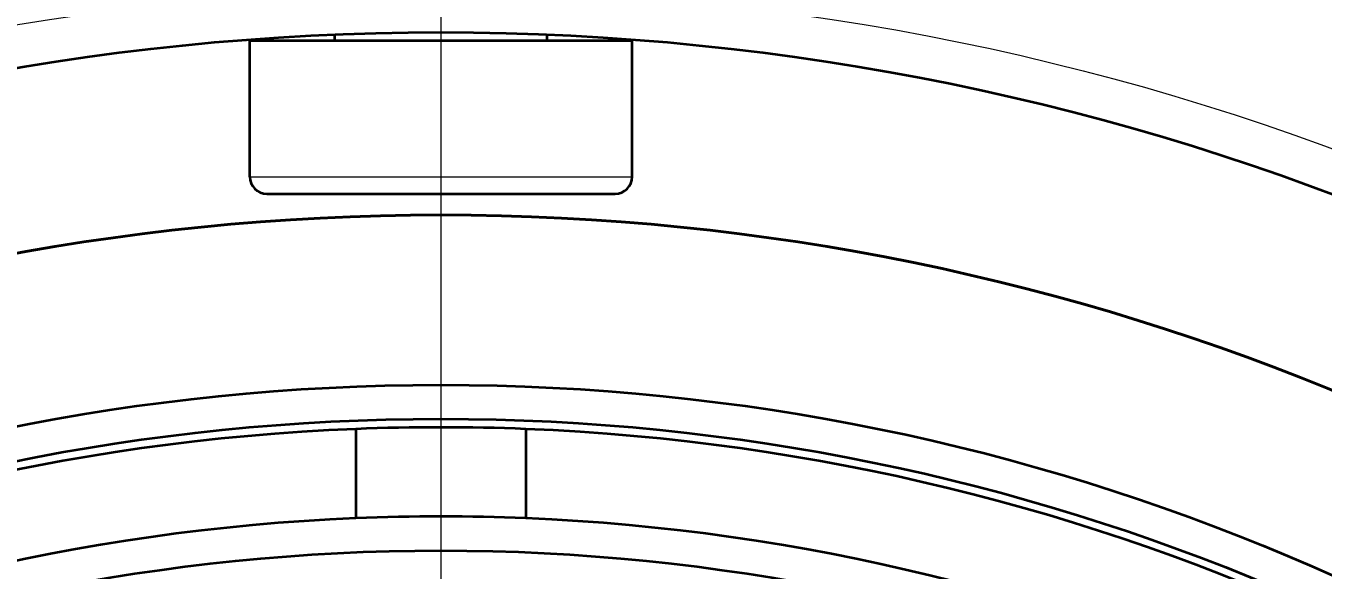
# Model space of a CAD drawing. Extents: x 23 to 417, y 3 to 294.
# Drawn here: x 382.68 to 390.32, y 223.69 to 226.89 of the extents above; entities that cross this region are included whole.
import ezdxf
from ezdxf.enums import TextEntityAlignment as Align

# ---------------------------------------------------------------- set-up
doc = ezdxf.new("R2010")
doc.units = 0
doc.linetypes.add('DASHDOT', pattern=[18.5, 12, -3, 0.5, -3])
doc.layers.get('0').update_dxf_attribs({"lineweight": 13})
doc.styles.get("Standard").update_dxf_attribs({"font": 'isocp.shx'})
doc.dimstyles.get("Standard").update_dxf_attribs({"dimtxt": 2.5, "dimasz": 2.5, "dimexe": 1.25, "dimexo": 0.625, "dimtad": 1, "dimtxsty": 'Standard', "dimcen": 2.5, "dimadec": 0, "dimazin": 0, "dimtfac": 1, "dimtmove": 0, "dimatfit": 0, "dimfxl": 0, "dimarcsym": 0})

# ---------------------------------------------------------------- blocks, each defined once
blk = doc.blocks.new('*D215')
at = {"color": 7, "lineweight": 13}
blk.add_line((369.2633, 239.5531), (395.349, 194.2124), dxfattribs=at)
for points in [[(376.3151, 228.3342), (374.903, 229.7505), (375.4177, 227.8179)], [(393.937, 195.6288), (395.349, 194.2124), (394.8343, 196.145)]]:
    blk.add_lwpolyline(points, dxfattribs=at)
for s, width, p, p2 in [('%%c', 1.333334, (370.1301, 240.0518), (371.3768, 237.8848)), ('82', 1.338786, (371.8755, 237.0181), (374.0621, 233.2175))]:
    blk.add_text(s, height=2.5, rotation=299.91295, dxfattribs=dict(at, width=width)).set_placement(p, p2, align=Align.FIT)
blk = doc.blocks.new('*D216')
at = {"color": 7, "lineweight": 13}
blk.add_line((363.2339, 234.8367), (397.923, 198.6215), dxfattribs=at)
for points in [[(374.0392, 224.3044), (372.3291, 225.3414), (373.2916, 223.5883)], [(396.2128, 199.6586), (397.923, 198.6215), (396.9605, 200.3747)]]:
    blk.add_lwpolyline(points, dxfattribs=at)
for s, rotation, width, p, p2 in [('%%c', 313.76691, 1.333334, (363.9561, 235.5285), (365.6854, 233.7231)), ('74', 313.76692, 1.299177, (366.3771, 233.0009), (369.4101, 229.8344))]:
    blk.add_text(s, height=2.5, rotation=rotation, dxfattribs=dict(at, width=width)).set_placement(p, p2, align=Align.FIT)
blk = doc.blocks.new('BLOCK4527')
at = {"color": 7, "linetype": 'DASHDOT', "lineweight": 13}
blk.add_line((0, 53.471), (0, 15.839), dxfattribs=at)
blk = doc.blocks.new('BLOCK4528')
at = {"color": 7, "linetype": 'DASHDOT', "lineweight": 13}
blk.add_line((0, 63.804), (0, -63.804), dxfattribs=at)
blk = doc.blocks.new('BLOCK4529')
at = {"color": 7, "lineweight": 35, "ltscale": 0.034751}
blk.add_line((-0.86, 29.65), (-2.25, 29.65), dxfattribs=at)
at = {"color": 7, "lineweight": 35, "ltscale": 0.04}
for p, q in [((-2.25, 28.05), (-2.25, 29.65)), ((2.25, 28.05), (2.25, 29.65))]:
    blk.add_line(p, q, dxfattribs=at)
at = {"color": 7, "lineweight": 35, "ltscale": 0.001843}
for p, q in [((-1.25, 29.65), (-1.25, 29.724)), ((1.25, 29.65), (1.25, 29.724))]:
    blk.add_line(p, q, dxfattribs=at)
at = {"color": 7, "lineweight": 35, "ltscale": 0.077749}
blk.add_line((2.25, 29.65), (-0.86, 29.65), dxfattribs=at)
at = {"color": 7, "lineweight": 13, "ltscale": 0.034751}
blk.add_line((-2.25, 28.05), (-0.86, 28.05), dxfattribs=at)
at = {"color": 7, "lineweight": 13, "ltscale": 0.077749}
blk.add_line((-0.86, 28.05), (2.25, 28.05), dxfattribs=at)
at = {"color": 7, "lineweight": 35, "ltscale": 0.031662}
blk.add_line((-2.05, 27.85), (-0.784, 27.85), dxfattribs=at)
at = {"color": 7, "lineweight": 35, "ltscale": 0.070838}
blk.add_line((-0.784, 27.85), (2.05, 27.85), dxfattribs=at)
at = {"color": 7, "lineweight": 35, "ltscale": 0.026272}
for p, q in [((-1, 25.08), (-1, 24.029)), ((1, 25.08), (1, 24.029))]:
    blk.add_line(p, q, dxfattribs=at)
at = {"color": 7, "lineweight": 13}
for radius in [32.789, 31.923, 30.25]:
    blk.add_circle((0, 0), radius, dxfattribs=at)
at = {"color": 7, "lineweight": 35}
for radius in [29.75, 27.6, 25.6, 25.2, 23.65]:
    blk.add_circle((0, 0), radius, dxfattribs=at)
for centre, radius, start, end in [((-2.05, 28.05), 0.2, 180, 270), ((2.05, 28.05), 0.2, 270, 0), ((0, 0), 27.6, 0, 180), ((0, 0), 25.1, 92.2833, 447.7167), ((0, 0), 25.1, 87.7167, 92.2833), ((0, 0), 24.05, 92.383, 447.617), ((0, 0), 24.05, 87.617, 92.383)]:
    blk.add_arc(centre, radius, start, end, dxfattribs=at)

msp = doc.modelspace()

# ---------------------------------------------------------------- linework, layer by layer
at = {"color": 7, "linetype": 'DASHDOT', "lineweight": 13}
for radius in [20.5, 18.5]:
    msp.add_circle((385.126, 211.9815), radius, dxfattribs=at)

# ---------------------------------------------------------------- block references
at = {"lineweight": 0, "xscale": 0.5, "yscale": 0.5, "zscale": 0.5}
for name in ['BLOCK4528', 'BLOCK4527', 'BLOCK4529']:
    msp.add_blockref(name, (385.126, 211.9815), dxfattribs=at)

# ---------------------------------------------------------------- dimensions: what is measured, and where the dimension line sits
at = {"color": 0, "lineweight": 0}
for p1, p2, picture, middle in [((395.349, 194.2124), (374.903, 229.7505), '*D215', (371.2293, 236.1359)), ((397.923, 198.6215), (372.3291, 225.3414), '*D216', (365.9609, 231.9897))]:
    dim = msp.add_diameter_dim_2p(p1=p1, p2=p2, dimstyle='Standard', override={"dimlfac": 2}, dxfattribs=at)
    dim.commit()
    dim.dimension.update_dxf_attribs({"geometry": picture, "text_midpoint": middle, "dimtype": 163})

doc.saveas('drawing.dxf')
